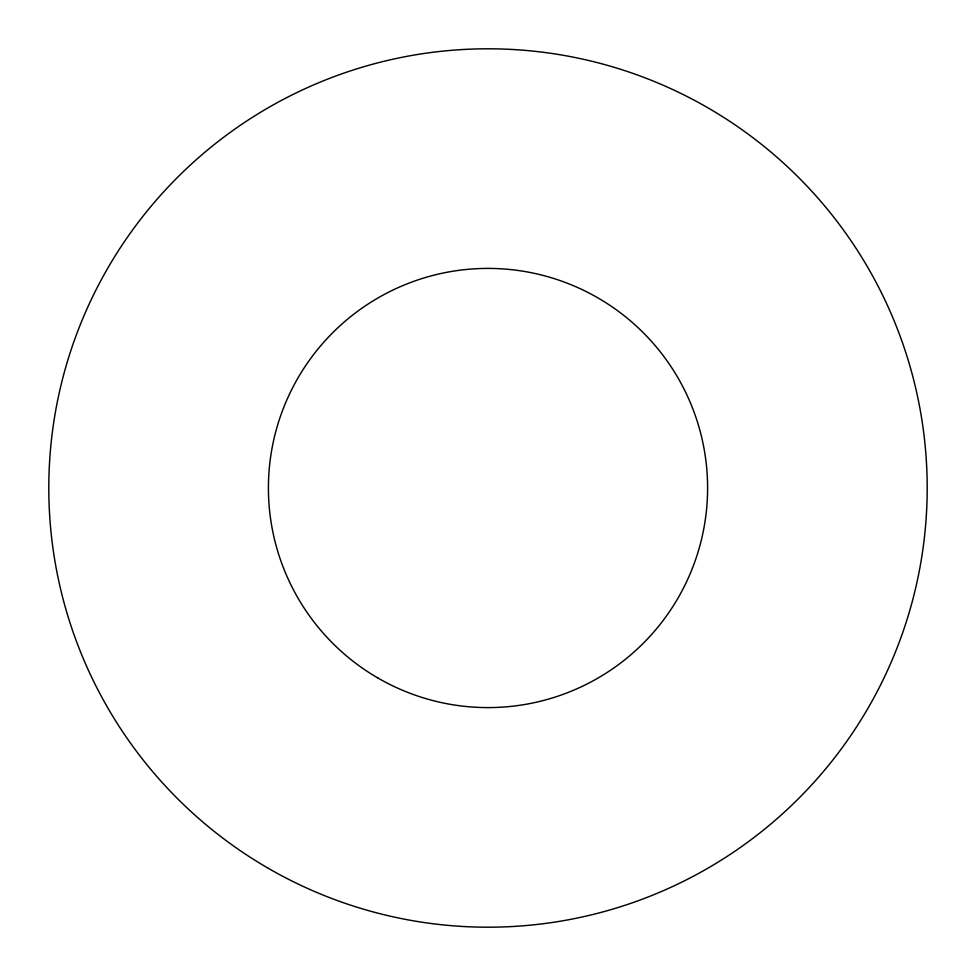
<?xml version="1.0" encoding="UTF-8"?>
<svg xmlns="http://www.w3.org/2000/svg" width="976" height="976" viewBox="0 0 976 976"><rect width="100%" height="100%" fill="white"/><g stroke="black" fill="none" stroke-linecap="round" stroke-linejoin="round"><path stroke-width="1.46" d="M268.4 868.359A439.2 439.2 0 0 0 927.2 488A439.2 439.2 0 0 0 268.4 107.641A439.2 439.2 0 0 0 268.4 868.359M378.2 678.174A219.6 219.6 0 0 0 707.6 488A219.6 219.6 0 0 0 378.2 297.826A219.6 219.6 0 0 0 378.2 678.174"/></g></svg>
